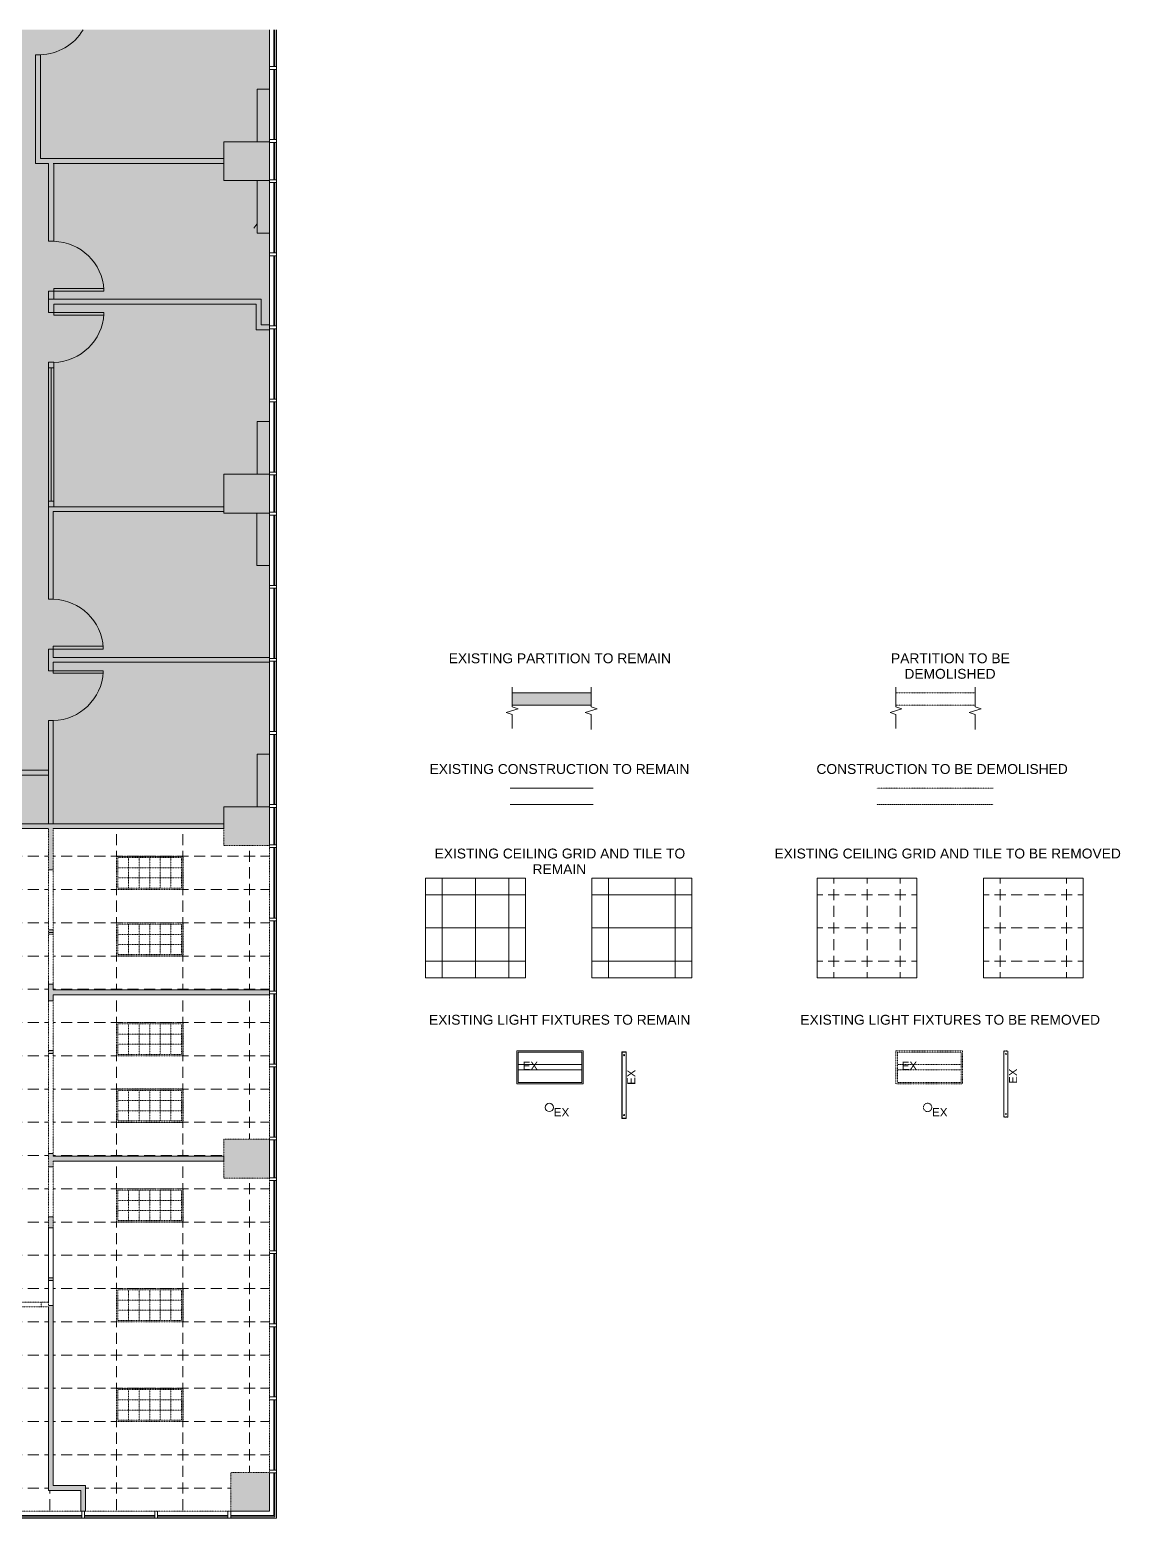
# Model space of a CAD drawing. Header units: inches. Extents: x 81 to 3169, y -541 to 533.
# Drawn here: x 2382 to 3169, y -541 to 533 of the extents above; entities that cross this region are included whole.
import ezdxf

# ---------------------------------------------------------------- set-up
doc = ezdxf.new("R2010")
doc.units = ezdxf.units.IN
doc.header["$MEASUREMENT"] = 0
for name, pattern in [('Demolished', [0.1875, 0.125, -0.0625]), ('Demolished 3_128_', [0.046875, 0.023437, -0.023437]), ('Demolished 3_16_', [0.28125, 0.1875, -0.09375]), ('Hidden 1_16_', [0.09375, 0.0625, -0.03125])]:
    doc.linetypes.add(name, pattern=pattern)
for name, color, linetype, lineweight in [('A-ANNO-NOTE', 131, 'Continuous', 20), ('A-CLNG', 13, 'Demolished', 9), ('A-CLNG-PATT', 13, 'Demolished', 9), ('A-DETL', 90, 'Continuous', 9), ('A-DETL-DEMO', 6, 'Demolished 3_16_', 9), ('A-DETL-GENF', 92, 'Continuous', 9), ('A-DETL-MEDM', 33, 'Continuous', 20), ('A-DETL-THIN', 151, 'Continuous', 9), ('A-GLAZ-EXST', 7, 'Continuous', 9), ('A-WALL-PATT', 111, 'Continuous', 13), ('Bb-col', 7, 'Continuous', 9), ('Bb-cor', 7, 'Continuous', 9), ('BB-Fill', 7, 'Continuous', 9), ('BB-Wall', 7, 'Continuous', 9), ('CAD background - for revit_dwg _2_', 8, 'Continuous', 9), ('E-LITE-EQPM', 33, 'Demolished', 9), ('G-ANNO-TEXT', 231, 'Continuous', 9), ('I-WALL', 2, 'Continuous', 13), ('Mullion', 7, 'Continuous', 9)]:
    doc.layers.add(name, color=color, linetype=linetype, lineweight=lineweight)
doc.styles.add('Arial', font='arial.ttf', dxfattribs={"height": 6})
doc.styles.add('Arial_1', font='arial.ttf', dxfattribs={"height": 5.880857})
doc.styles.add('Arial_3', font='arial.ttf', dxfattribs={"height": 7.125})
pattern_1 = [(0, (2204.45, -303.263), (48, -24), [4, -4, 8, -4, -40]), (0, (2204.45, -303.263), (48, -24), [-20, 8, -4, 8, -4, -16]), (0, (2204.45, -303.263), (48, -24), [-44, 8, -4, 4, 0]), (270, (2204.45, -303.263), (-48, -24), [4, -4, 8, -4, -4]), (270, (2204.45, -303.263), (-48, -24), [-20, 4, 0])]

# ---------------------------------------------------------------- blocks, each defined once
blk = doc.blocks.new('CAD background - for revit_dwg _2_-1679633-Reflected Ceiling Demolition Plan')
at = {"lineweight": 9}
h = blk.add_hatch(color=256, dxfattribs=at)
h.paths.add_polyline_path([(1473.5, 5), (1473.5, 38), (1445.5, 38), (1445.5, 5)], flags=0)
h.paths.add_polyline_path([(2194, 5), (2194, 33), (2166, 33), (2166, 5)], flags=0)
h.paths.add_polyline_path([(1953.5, 5), (1953.5, 38), (1925.5, 38), (1925.5, 5), (1945.8, 5)], flags=0)
h.paths.add_polyline_path([(245.5, 5), (273.5, 5), (273.5, 38), (245.5, 38)], flags=0)
h.paths.add_polyline_path([(485.5, 5), (513.5, 5), (513.5, 38), (485.5, 38)], flags=0)
h.paths.add_polyline_path([(1713.5, 5), (1713.5, 38), (1685.5, 38), (1685.5, 5), (1686.5, 5)], flags=0)
h.paths.add_polyline_path([(725.5, 5), (753.5, 5), (753.5, 38), (725.5, 38), (725.5, 20.5)], flags=0)
h.paths.add_polyline_path([(1233.5, 5), (1233.5, 38), (1205.5, 38), (1205.5, 5), (1209, 5)], flags=0)
h.paths.add_polyline_path([(993.5, 5), (993.5, 38), (965.5, 38), (965.5, 5), (979, 5)], flags=0)
h.paths.add_polyline_path([(740, 245), (755, 245), (755, 275.5), (726.5, 275.5), (726.5, 245), (730, 245)], flags=0)
h.paths.add_polyline_path([(2164, 245.5), (2194, 245.5), (2194, 273.5), (2161, 273.5), (2161, 245.5)], flags=0)
h.paths.add_polyline_path([(5, 245.5), (38, 245.5), (38, 273.5), (5, 273.5), (5, 246.5)], flags=0)
h.paths.add_polyline_path([(1945.8, 246.5), (1952.5, 246.5), (1952.5, 272.5), (1891.5, 272.5), (1891.5, 246.5), (1939.5, 246.5)], flags=0)
h.paths.add_polyline_path([(512.5, 246.5), (512.5, 272.5), (486.5, 272.5), (486.5, 246.5), (490.6, 246.5)], flags=0)
h.paths.add_polyline_path([(1446.5, 246.5), (1472.5, 246.5), (1472.5, 272.5), (1446.5, 272.5), (1446.5, 251.4)], flags=0)
h.paths.add_polyline_path([(1232.5, 246.5), (1232.5, 272.3), (1208.8, 272.3), (1208.8, 246.5), (1220, 246.5)], flags=0)
h.paths.add_polyline_path([(1699.5, 246.5), (1712.5, 246.5), (1712.5, 272.5), (1686.5, 272.5), (1686.5, 246.5)], flags=0)
h.paths.add_polyline_path([(1022, 250), (1022, 272.5), (970, 272.5), (970, 250), (1019.7, 250)], flags=0)
h.paths.add_polyline_path([(2194, 485.5), (2194, 513.5), (2161, 513.5), (2161, 485.5), (2164, 485.5)], flags=0)
h.paths.add_polyline_path([(38, 485.5), (38, 513.5), (5, 513.5), (5, 485.5)], flags=0)
h.paths.add_polyline_path([(1450.8, 486.5), (1476.8, 486.5), (1476.8, 512.5), (1450.8, 512.5), (1450.8, 510)], flags=0)
h.paths.add_polyline_path([(1952.5, 486.5), (1952.5, 512.5), (1926.5, 512.5), (1926.5, 486.5), (1945.8, 486.5)], flags=0)
h.paths.add_polyline_path([(1712.5, 486.5), (1712.5, 512.5), (1686.5, 512.5), (1686.5, 486.5), (1699.5, 486.5)], flags=0)
h.paths.add_polyline_path([(730, 486.5), (752.5, 486.5), (752.5, 512.5), (726.5, 512.5), (726.5, 486.5)], flags=0)
h.paths.add_polyline_path([(272.5, 486.5), (272.5, 512.5), (246.5, 512.5), (246.5, 486.5)], flags=0)
h.paths.add_polyline_path([(512.5, 486.5), (512.5, 512.5), (486.5, 512.5), (486.5, 486.5)], flags=0)
h.paths.add_polyline_path([(2161, 725.5), (2194, 725.5), (2194, 753.5), (2161, 753.5), (2161, 726.5)], flags=0)
h.paths.add_polyline_path([(5, 725.5), (38, 725.5), (38, 753.5), (5, 753.5)], flags=0)
h.paths.add_polyline_path([(726.5, 726.5), (752.5, 726.5), (752.5, 752.5), (726.5, 752.5)], flags=0)
h.paths.add_polyline_path([(1466.3, 726.5), (1476.8, 726.5), (1476.8, 752.5), (1450.8, 752.5), (1450.8, 726.5)], flags=0)
h.paths.add_polyline_path([(512.5, 726.5), (512.5, 752.5), (486.5, 752.5), (486.5, 726.5)], flags=0)
h.paths.add_polyline_path([(1926.5, 726.5), (1952.5, 726.5), (1952.5, 752.5), (1926.5, 752.5)], flags=0)
h.paths.add_polyline_path([(1712.5, 726.5), (1712.5, 752.5), (1686.5, 752.5), (1686.5, 726.5)], flags=0)
h.paths.add_polyline_path([(246.5, 726.5), (272.5, 726.5), (272.5, 752.5), (246.5, 752.5)], flags=0)
h.paths.add_polyline_path([(5, 965.5), (38, 965.5), (38, 993.5), (5, 993.5)], flags=0)
h.paths.add_polyline_path([(2194, 965.5), (2194, 993.5), (2161, 993.5), (2161, 965.5)], flags=0)
h.paths.add_polyline_path([(752.5, 966.5), (752.5, 992.5), (728.8, 992.5), (728.8, 966.5)], flags=0)
h.paths.add_polyline_path([(1206.5, 966.5), (1232.5, 966.5), (1232.5, 992.5), (1206.5, 992.5), (1206.5, 977.3)], flags=0)
h.paths.add_polyline_path([(272.5, 966.5), (272.5, 992.5), (246.5, 992.5), (246.5, 966.5)], flags=0)
h.paths.add_polyline_path([(1926.5, 966.5), (1952.5, 966.5), (1952.5, 992.5), (1926.5, 992.5), (1926.5, 988)], flags=0)
h.paths.add_polyline_path([(1446.5, 966.5), (1472.5, 966.5), (1472.5, 992.5), (1446.5, 992.5), (1446.5, 981)], flags=0)
h.paths.add_polyline_path([(1686.5, 966.5), (1712.5, 966.5), (1712.5, 992.5), (1686.5, 992.5), (1686.5, 988)], flags=0)
h.paths.add_polyline_path([(992.5, 966.5), (992.5, 992.5), (966.5, 992.5), (966.5, 966.5)], flags=0)
h.paths.add_polyline_path([(512.5, 966.5), (512.5, 992.5), (486.5, 992.5), (486.5, 966.5)], flags=0)
at = {"layer": 'A-GLAZ-EXST'}
for p, q in [((2197.1, 1047.7), (2197.1, 1074.3)), ((2197.9, 1047.7), (2197.9, 1074.3)), ((2197.1, 995), (2197.1, 1045.7)), ((2197.9, 995), (2197.9, 1045.7)), ((2197.1, 966), (2197.1, 993)), ((2197.9, 966), (2197.9, 993)), ((2197.1, 913.2), (2197.1, 964)), ((2197.9, 913.2), (2197.9, 964)), ((2197.1, 860.5), (2197.1, 911.2)), ((2197.9, 860.5), (2197.9, 911.2)), ((2197.1, 807.7), (2197.1, 858.5)), ((2197.9, 807.7), (2197.9, 858.5)), ((2197.1, 755), (2197.1, 805.7)), ((2197.9, 755), (2197.9, 805.7)), ((2197.1, 726), (2197.1, 753)), ((2197.9, 726), (2197.9, 753)), ((2197.1, 673.2), (2197.1, 724)), ((2197.9, 673.2), (2197.9, 724)), ((2197.1, 620.5), (2197.1, 671.2)), ((2197.9, 620.5), (2197.9, 671.2)), ((2197.1, 567.7), (2197.1, 618.5)), ((2197.9, 567.7), (2197.9, 618.5)), ((2197.1, 515), (2197.1, 565.7)), ((2197.9, 515), (2197.9, 565.7)), ((2197.1, 486), (2197.1, 513)), ((2197.9, 486), (2197.9, 513)), ((2197.1, 433.2), (2197.1, 484)), ((2197.9, 433.2), (2197.9, 484)), ((2197.1, 380.5), (2197.1, 431.2)), ((2197.9, 380.5), (2197.9, 431.2)), ((2197.1, 327.7), (2197.1, 378.5)), ((2197.9, 327.7), (2197.9, 378.5)), ((2197.1, 275), (2197.1, 325.7)), ((2197.9, 275), (2197.9, 325.7)), ((2197.1, 245.7), (2197.1, 273)), ((2197.9, 245.7), (2197.9, 273)), ((2197.1, 193), (2197.1, 243.7)), ((2197.9, 193), (2197.9, 243.7)), ((2197.1, 140.2), (2197.1, 191)), ((2197.9, 140.2), (2197.9, 191)), ((2197.1, 87.5), (2197.1, 138.2)), ((2197.9, 87.5), (2197.9, 138.2)), ((2197.1, 34.7), (2197.1, 85.5)), ((2197.9, 34.7), (2197.9, 85.5)), ((2007.8, 1.9), (2058.5, 1.9)), ((2007.8, 1.1), (2058.5, 1.1)), ((2060.5, 1.9), (2111.3, 1.9)), ((2060.5, 1.1), (2111.3, 1.1)), ((2113.3, 1.9), (2164, 1.9)), ((2113.3, 1.1), (2164, 1.1))]:
    blk.add_line(p, q, dxfattribs=at)
at = {"layer": 'A-GLAZ-EXST', "flags": 128}
for points in [[(2166, 1.9), (2197.1, 1.9), (2197.1, 32.7)], [(2166, 1.1), (2197.9, 1.1), (2197.9, 32.7)]]:
    blk.add_lwpolyline(points, dxfattribs=at)
at = {"layer": 'Bb-col'}
for p, q in [((2194, 513.5), (2194, 485.5)), ((2194, 245.5), (2194, 273.5)), ((2194, 5), (2194, 33)), ((2166, 5), (2194, 5))]:
    blk.add_line(p, q, dxfattribs=at)
at = {"layer": 'Bb-col', "flags": 128}
for points in [[(2194, 965.5), (2194, 993.5), (2161, 993.5), (2161, 965.5)], [(2194, 753.5), (2194, 725.5), (2161, 725.5), (2161, 753.5)]]:
    blk.add_lwpolyline(points, close=True, dxfattribs=at)
blk.add_lwpolyline([(2161, 501.3), (2161, 513.5), (2194, 513.5)], dxfattribs=at)
at = {"layer": 'Bb-cor'}
for p, q in [((2194, 485.5), (2194, 1074.3)), ((2194, 245.5), (2194, 273.5)), ((2194, 32.7), (2194, 33))]:
    blk.add_line(p, q, dxfattribs=at)
at = {"layer": 'Bb-cor', "flags": 128}
for points in [[(0, 1074.3), (0, 0), (2199, 0), (2199, 1074.3)], [(2194, 753.5), (2185, 753.5), (2185, 791.5), (2194, 791.5), (2194, 725.5)]]:
    blk.add_lwpolyline(points, dxfattribs=at)
for points in [[(2194, 993.5), (2185, 993.5), (2185, 1031.5), (2194, 1031.5)], [(2194, 927.5), (2185, 927.5), (2185, 965.5), (2194, 965.5)], [(2193.9, 687.5), (2184.9, 687.5), (2184.9, 725.5), (2193.9, 725.5)], [(2194, 513.5), (2185, 513.5), (2185, 551.5), (2194, 551.5)]]:
    blk.add_lwpolyline(points, close=True, dxfattribs=at)
at = {"layer": 'BB-Fill'}
blk.add_line((2182.8, 931.2), (2184.9, 934), dxfattribs=at)
at = {"layer": 'BB-Wall'}
for p, q in [((2199, 621.2), (2199, 1074.3)), ((2038, 977.8), (2161, 977.8)), ((2199, 913.2), (2194, 913.2)), ((2199, 911.2), (2194, 911.2)), ((2194, 860.5), (2199, 860.5)), ((2194, 858.5), (2199, 858.5)), ((2034.5, 830.3), (2038.5, 830.3)), ((2036.5, 830.3), (2036.5, 734)), ((2034.5, 734), (2038.5, 734)), ((2034.5, 730), (2161, 730))]:
    blk.add_line(p, q, dxfattribs=at)
at = {"layer": 'BB-Wall', "flags": 128}
for points in [[(2161, 981.3), (2028.7, 981.3), (2028.7, 1056.3), (2025.2, 1056.3), (2025.2, 977.8), (2034.5, 977.8)], [(2034.5, 977.8), (2034.5, 921.6), (2038.5, 921.6), (2038.5, 977.8)], [(2038.5, 879.8), (2038.5, 887.6), (2074.5, 887.6), (2074.5, 885.6), (2034.5, 885.6), (2034.5, 870.3), (2074.5, 870.3), (2074.5, 868.3), (2038.5, 868.3), (2038.5, 876.3), (2184.5, 876.3), (2184.5, 857.8), (2194, 857.8)], [(2034.5, 879.8), (2188, 879.8), (2188, 861.3), (2194, 861.3)], [(2038.5, 730), (2038.5, 834.3), (2034.5, 834.3), (2034.5, 663.3), (2038, 663.3), (2038, 726.5), (2161, 726.5)], [(2194, 617.8), (2038, 617.8), (2038, 609.8), (2074, 609.8), (2074, 611.7), (2034.5, 611.7), (2034.5, 627.3), (2074, 627.3), (2074, 629.3), (2038, 629.3), (2038, 621.2), (2194, 621.2)], [(2038, 501.3), (2038, 575.8), (2034.5, 575.8), (2034.5, 501.3)], [(2034.5, 536.4), (2006.2, 536.4), (2006.2, 539.9), (2034.5, 539.9)]]:
    blk.add_lwpolyline(points, dxfattribs=at)
at = {"layer": 'BB-Wall'}
for centre, start, end in [((2027.7, 1093.3), 271.5994, 329.0215), ((2037.5, 884.5), 3.2133, 88.4006), ((2037.5, 871.3), 271.5994, 356.7867), ((2037, 626.2), 3.2133, 88.4006), ((2037, 612.8), 271.5994, 356.7867)]:
    blk.add_arc(centre, 37.1, start, end, dxfattribs=at)
at = {"layer": 'Mullion'}
for p, q in [((2199, 1047.7), (2194, 1047.7)), ((2199, 1045.7), (2194, 1045.7)), ((2199, 995), (2194, 995)), ((2199, 993), (2194, 993)), ((2199, 966), (2194, 966)), ((2199, 964), (2194, 964)), ((2199, 913.2), (2194, 913.2)), ((2199, 911.2), (2194, 911.2)), ((2194, 860.5), (2199, 860.5)), ((2194, 858.5), (2199, 858.5)), ((2199, 807.7), (2194, 807.7)), ((2199, 805.7), (2194, 805.7)), ((2199, 755), (2194, 755)), ((2199, 753), (2194, 753)), ((2199, 726), (2194, 726)), ((2199, 724), (2194, 724)), ((2199, 673.2), (2194, 673.2)), ((2199, 671.2), (2194, 671.2)), ((2194, 620.5), (2199, 620.5)), ((2194, 618.5), (2199, 618.5)), ((2199, 567.7), (2194, 567.7)), ((2199, 565.7), (2194, 565.7)), ((2199, 515), (2194, 515)), ((2199, 513), (2194, 513)), ((2199, 486), (2194, 486)), ((2199, 484), (2194, 484)), ((2199, 433.2), (2194, 433.2)), ((2199, 431.2), (2194, 431.2)), ((2194, 380.5), (2199, 380.5)), ((2194, 378.5), (2199, 378.5)), ((2199, 327.7), (2194, 327.7)), ((2199, 325.7), (2194, 325.7)), ((2199, 275), (2194, 275)), ((2199, 273), (2194, 273)), ((2194, 245.7), (2199, 245.7)), ((2194, 243.7), (2199, 243.7)), ((2194, 193), (2199, 193)), ((2194, 191), (2199, 191)), ((2194, 140.2), (2199, 140.2)), ((2194, 138.2), (2199, 138.2)), ((2194, 87.5), (2199, 87.5)), ((2194, 85.5), (2199, 85.5)), ((2194, 34.7), (2199, 34.7)), ((2194, 32.7), (2199, 32.7)), ((2058.5, 5), (2058.5, 0)), ((2060.5, 5), (2060.5, 0)), ((2111.3, 0), (2111.3, 5)), ((2113.3, 0), (2113.3, 5)), ((2164, 0), (2164, 5)), ((2166, 0), (2166, 5))]:
    blk.add_line(p, q, dxfattribs=at)
blk = doc.blocks.new('Rectangular Ceiling Light - Recessed - New 2_x4_ - PARABOLIC-V2-Reflected Ceiling Demolition Plan')
at = {"layer": 'E-LITE-EQPM', "color": 7, "linetype": 'Demolished 3_128_'}
for p, q in [((-24.7, -14.3), (-24.7, 9.7)), ((-24.7, 9.7), (23.3, 9.7)), ((-23.7, -13.3), (-23.7, 8.7)), ((-23.7, 8.7), (22.3, 8.7)), ((-23.7, 1.3), (22.3, 1.3)), ((-16.1, 8.7), (-16.1, -13.3)), ((-8.4, 8.7), (-8.4, -13.3)), ((-0.7, 8.7), (-0.7, -13.3)), ((6.9, 8.7), (6.9, -13.3)), ((14.6, 8.7), (14.6, -13.3)), ((22.3, 8.7), (22.3, -13.3)), ((23.3, 9.7), (23.3, -14.3)), ((-23.7, -6), (22.3, -6)), ((23.3, -14.3), (-24.7, -14.3)), ((22.3, -13.3), (-23.7, -13.3))]:
    blk.add_line(p, q, dxfattribs=at)
blk = doc.blocks.new('Family - ___-1150003-_A1002 - Ceiling Demolition Legend')
at = {"layer": 'E-LITE-EQPM', "linetype": 'Continuous', "lineweight": 20}
for p, q in [((141.3, -203.6), (189.3, -203.6)), ((141.3, -227.6), (141.3, -203.6)), ((141.3, -227.6), (141.3, -203.6)), ((141.3, -203.6), (189.3, -203.6)), ((189.3, -203.6), (189.3, -227.6)), ((189.3, -203.6), (189.3, -227.6)), ((142.3, -226.6), (142.3, -204.6)), ((142.3, -204.6), (188.3, -204.6)), ((188.3, -213.6), (142.3, -213.6)), ((188.3, -204.6), (188.3, -226.6)), ((188.3, -217.5), (142.3, -217.5)), ((189.3, -227.6), (141.3, -227.6)), ((189.3, -227.6), (141.3, -227.6)), ((188.3, -226.6), (142.3, -226.6))]:
    blk.add_line(p, q, dxfattribs=at)
at = {"layer": 'A-ANNO-NOTE', "lineweight": 9, "insert": (145.5, -211.5), "char_height": 6, "width": 13.369, "attachment_point": 1, "line_spacing_factor": 0.941778, "style": 'Arial'}
blk.add_mtext('EX', dxfattribs=at)
blk = doc.blocks.new('Family - ___-1150062-_A1002 - Ceiling Demolition Legend')
at = {"layer": 'E-LITE-EQPM', "linetype": 'Demolished 3_128_'}
for p, q in [((414.9, -203.6), (462.9, -203.6)), ((414.9, -227.6), (414.9, -203.6)), ((414.9, -227.6), (414.9, -203.6)), ((414.9, -203.6), (462.9, -203.6)), ((462.9, -203.6), (462.9, -227.6)), ((462.9, -203.6), (462.9, -227.6)), ((415.9, -226.6), (415.9, -204.6)), ((415.9, -204.6), (461.9, -204.6)), ((461.9, -213.6), (415.9, -213.6)), ((461.9, -204.6), (461.9, -226.6)), ((461.9, -217.5), (415.9, -217.5)), ((462.9, -227.6), (414.9, -227.6)), ((462.9, -227.6), (414.9, -227.6)), ((461.9, -226.6), (415.9, -226.6))]:
    blk.add_line(p, q, dxfattribs=at)
at = {"layer": 'A-ANNO-NOTE', "linetype": 'Demolished 3_128_', "lineweight": 9, "insert": (419, -211.5), "char_height": 6, "width": 13.369, "attachment_point": 1, "line_spacing_factor": 0.941778, "style": 'Arial'}
blk.add_mtext('EX', dxfattribs=at)
blk = doc.blocks.new('Family - ___-1150127-_A1002 - Ceiling Demolition Legend')
at = {"layer": 'E-LITE-EQPM', "linetype": 'Continuous', "lineweight": 20}
for start, end in [(0, 180), (180, 0)]:
    blk.add_arc((164.8, -244.5), 3, start, end, dxfattribs=at)
at = {"layer": 'A-ANNO-NOTE', "lineweight": 9, "insert": (168, -245), "char_height": 6, "width": 13.369, "attachment_point": 1, "line_spacing_factor": 0.941778, "style": 'Arial'}
blk.add_mtext('EX', dxfattribs=at)
blk = doc.blocks.new('Family - ___-1150147-_A1002 - Ceiling Demolition Legend')
at = {"layer": 'E-LITE-EQPM', "linetype": 'Demolished 3_128_'}
for start, end in [(0, 180), (180, 0)]:
    blk.add_arc((437.7, -244.5), 3, start, end, dxfattribs=at)
at = {"layer": 'A-ANNO-NOTE', "linetype": 'Demolished 3_128_', "lineweight": 9, "insert": (440.9, -245), "char_height": 6, "width": 13.369, "attachment_point": 1, "line_spacing_factor": 0.941778, "style": 'Arial'}
blk.add_mtext('EX', dxfattribs=at)
blk = doc.blocks.new('Family - ___-1150187-_A1002 - Ceiling Demolition Legend')
at = {"layer": 'E-LITE-EQPM', "linetype": 'Continuous', "lineweight": 20}
for p, q in [((217.2, -204.4), (220.2, -204.4)), ((217.2, -252.4), (217.2, -204.4)), ((220.2, -204.6), (217.3, -204.6)), ((217.3, -204.6), (217.3, -252.2)), ((220.2, -204.4), (220.2, -252.4)), ((220.2, -252.2), (220.2, -204.6)), ((220.2, -252.4), (217.2, -252.4)), ((217.3, -252.2), (220.2, -252.2))]:
    blk.add_line(p, q, dxfattribs=at)
for centre, radius in [((218.7, -206.8), 0.378), ((218.7, -250), 0.379)]:
    blk.add_circle(centre, radius, dxfattribs=at)
at = {"layer": 'A-ANNO-NOTE', "lineweight": 9, "insert": (221, -228.2), "char_height": 5.88, "width": 13.104, "attachment_point": 1, "rotation": 90, "line_spacing_factor": 0.941778, "style": 'Arial_1'}
blk.add_mtext('EX', dxfattribs=at)
blk = doc.blocks.new('Family - ___-1150208-_A1002 - Ceiling Demolition Legend')
at = {"layer": 'E-LITE-EQPM', "linetype": 'Demolished 3_128_'}
for p, q in [((492.7, -203.6), (495.7, -203.6)), ((492.7, -251.6), (492.7, -203.6)), ((495.6, -203.8), (492.7, -203.8)), ((492.7, -203.8), (492.7, -251.4)), ((495.6, -251.4), (495.6, -203.8)), ((495.7, -203.6), (495.7, -251.6)), ((492.7, -251.4), (495.6, -251.4)), ((495.7, -251.6), (492.7, -251.6))]:
    blk.add_line(p, q, dxfattribs=at)
for centre, radius in [((494.2, -206), 0.378), ((494.2, -249.2), 0.379)]:
    blk.add_circle(centre, radius, dxfattribs=at)
at = {"layer": 'A-ANNO-NOTE', "linetype": 'Demolished 3_128_', "lineweight": 9, "insert": (496.4, -227.4), "char_height": 5.88, "width": 13.104, "attachment_point": 1, "rotation": 90, "line_spacing_factor": 0.941778, "style": 'Arial_1'}
blk.add_mtext('EX', dxfattribs=at)
blk = doc.blocks.new('Break Line - Break Line-1149479-_A1002 - Ceiling Demolition Legend')
at = {"layer": 'A-DETL-MEDM'}
for p, q in [((137.9, 44.5), (137.9, 58.8)), ((133.6, 40.4), (142.2, 43.1)), ((142.2, 43.1), (137.9, 44.5)), ((137.9, 39), (133.6, 40.4)), ((137.9, 28.9), (137.9, 39))]:
    blk.add_line(p, q, dxfattribs=at)
blk = doc.blocks.new('Break Line - Break Line-1149617-_A1002 - Ceiling Demolition Legend')
at = {"layer": 'A-DETL-MEDM'}
for p, q in [((195, 58.9), (195, 44.5)), ((199.3, 43.1), (190.7, 40.4)), ((195, 44.5), (199.3, 43.1)), ((190.7, 40.4), (195, 39)), ((195, 39), (195, 28.2))]:
    blk.add_line(p, q, dxfattribs=at)

msp = doc.modelspace()

# ---------------------------------------------------------------- hatches: boundary and pattern name
at = {"layer": 'A-CLNG-PATT', "linetype": 'Demolished 3_128_', "lineweight": 13}
h = msp.add_hatch(dxfattribs=at)
h.set_pattern_fill('FP_2', color=253, style=0, pattern_type=2)
h.set_pattern_definition(pattern_1)
h.paths.add_polyline_path([(2348.4, -536), (2418.7, -536), (2418.7, -521), (2395.4, -521), (2395.4, -388.5), (2289.9, -388.5), (2289.9, -503), (2314.4, -503), (2314.4, -536)], flags=0)
h.paths.add_polyline_path([(2164.6, -536), (2178.7, -536), (2178.7, -424.5), (2139.2, -385), (2128.7, -395.5), (2020.8, -395.5), (2020.8, -503), (2074.4, -503), (2074.4, -536)], flags=0)
h.paths.add_polyline_path([(2526.9, -536), (2526.9, -508), (2554.9, -508), (2554.9, -295.5), (2521.9, -295.5), (2521.9, -283.2), (2398.9, -283.2), (2398.9, -517.5), (2422.2, -517.5), (2422.2, -536), (2492.4, -536)], flags=0)
h.paths.add_polyline_path([(2182.2, -536), (2286.4, -536), (2286.4, -388.5), (2219.6, -388.5), (2182.2, -425.9), (2182.2, -503)], flags=0)
h.paths.add_polyline_path([(2114.4, -496), (2114.4, -472), (2138.4, -472), (2138.4, -496)], flags=0)
h.paths.add_polyline_path([(2300.4, -495.3), (2300.4, -471.3), (2348.4, -471.3), (2348.4, -495.3), (2306.8, -495.3)], flags=0)
h.paths.add_polyline_path([(2252.4, -495.3), (2204.4, -495.3), (2204.4, -471.3), (2252.4, -471.3), (2252.4, -472)], flags=0)
h.paths.add_polyline_path([(2108.4, -495.3), (2060.4, -495.3), (2060.4, -471.3), (2108.4, -471.3), (2108.4, -472)], flags=0)
h.paths.add_polyline_path([(2448.9, -471.3), (2444.4, -471.3), (2444.4, -447.3), (2492.4, -447.3), (2492.4, -471.3)], flags=0)
h.paths.add_polyline_path([(2348.4, -447.3), (2300.4, -447.3), (2300.4, -423.3), (2330.3, -423.3), (2330.3, -400), (2354.3, -400), (2354.3, -424), (2348.4, -424), (2348.4, -425.6)], flags=0)
h.paths.add_polyline_path([(2246.3, -447.3), (2204.4, -447.3), (2204.4, -423.3), (2222.3, -423.3), (2222.3, -400), (2246.3, -400), (2246.3, -423.3), (2252.4, -423.3), (2252.4, -447.3)], flags=0)
h.paths.add_polyline_path([(2108.4, -447.3), (2060.4, -447.3), (2060.4, -423.3), (2108.4, -423.3), (2108.4, -424)], flags=0)
h.paths.add_polyline_path([(2138.4, -424), (2114.4, -424), (2114.4, -400), (2138.4, -400), (2138.4, -423.3)], flags=0)
h.paths.add_polyline_path([(2181.2, -422), (2218.1, -385), (2395.4, -385), (2395.4, -43.3), (2313.4, -43.3), (2313.4, -54.5), (2287.4, -54.5), (2287.4, -43.3), (2073.4, -43.3), (2073.4, -54.5), (2047.4, -54.5), (2047.4, -43.3), (1848.4, -43.3), (1848.4, -115.9), (2020.8, -115.9), (2020.8, -121.9), (2156.6, -121.9), (2156.6, -367.6), (2141.7, -382.5), (2180.4, -421.3)], flags=0)
h.paths.add_polyline_path([(2492.4, -399.3), (2444.4, -399.3), (2444.4, -375.3), (2492.4, -375.3)], flags=0)
h.paths.add_polyline_path([(2127.2, -392), (2153.1, -366.2), (2153.1, -272), (2073.4, -272), (2073.4, -294.5), (2047.4, -294.5), (2047.4, -272), (2020.8, -272), (2020.8, -392), (2123.7, -392)], flags=0)
h.paths.add_polyline_path([(2252.4, -375.3), (2252.4, -351.3), (2300.4, -351.3), (2300.4, -375.3), (2256.8, -375.3)], flags=0)
h.paths.add_polyline_path([(2084.3, -375.3), (2060.4, -375.3), (2060.4, -351.3), (2108.4, -351.3), (2108.4, -375.3)], flags=0)
h.paths.add_polyline_path([(2204.4, -351.3), (2180.4, -351.3), (2180.4, -303.3), (2204.4, -303.3), (2204.4, -313.2)], flags=0)
h.paths.add_polyline_path([(2354.3, -337.9), (2353.7, -337.9), (2353.7, -327.3), (2348.4, -327.3), (2348.4, -279.3), (2372.4, -279.3), (2372.4, -313.9), (2377.7, -313.9), (2377.7, -337.9)], flags=0)
h.paths.add_polyline_path([(2300.4, -327.3), (2252.4, -327.3), (2252.4, -303.3), (2300.4, -303.3), (2300.4, -313.2)], flags=0)
h.paths.add_polyline_path([(2492.4, -327.3), (2444.4, -327.3), (2444.4, -303.3), (2492.4, -303.3), (2492.4, -313.2)], flags=0)
h.paths.add_polyline_path([(2060.4, -327.3), (2060.4, -303.3), (2108.4, -303.3), (2108.4, -327.3)], flags=0)
h.paths.add_polyline_path([(2300.4, -294.5), (2252.4, -294.5), (2252.4, -268.5), (2313.4, -268.5), (2313.4, -294.5), (2306.8, -294.5)], flags=0)
h.paths.add_polyline_path([(2468.9, -279.7), (2521.9, -279.7), (2521.9, -267.5), (2554.9, -267.5), (2554.9, -163.2), (2398.9, -163.2), (2398.9, -279.7), (2448.9, -279.7)], flags=0)
h.paths.add_polyline_path([(2047.4, -268.5), (2153.1, -268.5), (2153.1, -125.4), (2020.8, -125.4), (2020.8, -268.5), (2043.6, -268.5)], flags=0)
h.paths.add_polyline_path([(2448.9, -255.3), (2444.4, -255.3), (2444.4, -231.3), (2492.4, -231.3), (2492.4, -255.3)], flags=0)
h.paths.add_polyline_path([(2372.4, -231.3), (2348.4, -231.3), (2348.4, -183.3), (2372.4, -183.3)], flags=0)
h.paths.add_polyline_path([(2108.4, -231.3), (2060.4, -231.3), (2060.4, -207.3), (2108.4, -207.3), (2108.4, -226.3)], flags=0)
h.paths.add_polyline_path([(2204.4, -231.3), (2180.4, -231.3), (2180.4, -183.3), (2204.4, -183.3), (2204.4, -207.3)], flags=0)
h.paths.add_polyline_path([(2252.4, -207.3), (2252.4, -183.3), (2300.4, -183.3), (2300.4, -207.3), (2287.4, -207.3)], flags=0)
h.paths.add_polyline_path([(2492.4, -207.3), (2444.4, -207.3), (2444.4, -183.3), (2492.4, -183.3)], flags=0)
h.paths.add_polyline_path([(2108.4, -183.3), (2060.4, -183.3), (2060.4, -159.3), (2108.4, -159.3), (2108.4, -172.1)], flags=0)
h.paths.add_polyline_path([(2521.9, -77.5), (2524.9, -77.5), (2524.9, -125.5), (2500.9, -125.5), (2500.9, -77.5)], flags=0)
h.paths.add_polyline_path([(2428.9, -159.7), (2554.9, -159.7), (2554.9, -55.5), (2521.9, -55.5), (2521.9, -43.3), (2398.9, -43.3), (2398.9, -159.7), (2401.8, -159.7)], flags=0)
h.paths.add_polyline_path([(2448.9, -135.3), (2444.4, -135.3), (2444.4, -125.5), (2428.9, -125.5), (2428.9, -77.5), (2444.4, -77.5), (2444.4, -63.3), (2492.4, -63.3), (2492.4, -87.3), (2452.9, -87.3), (2452.9, -111.3), (2492.4, -111.3), (2492.4, -135.3)], flags=0)
h.paths.add_polyline_path([(1882.9, -87.3), (1868.4, -87.3), (1868.4, -63.3), (1916.4, -63.3), (1916.4, -87.3)], flags=0)
h = msp.add_hatch(dxfattribs=at)
h.set_pattern_fill('FP_2', color=253, style=0, pattern_type=2)
h.set_pattern_definition(pattern_1)
h.paths.add_polyline_path([(2444.4, -125.5), (2444.4, -111.3), (2452.9, -111.3), (2452.9, -87.3), (2444.4, -87.3), (2444.4, -77.5), (2428.9, -77.5), (2428.9, -125.5)], flags=0)
h = msp.add_hatch(dxfattribs=at)
h.set_pattern_fill('FP_2', color=253, style=0, pattern_type=2)
h.set_pattern_definition(pattern_1)
h.paths.add_polyline_path([(2500.9, -125.5), (2524.9, -125.5), (2524.9, -77.5), (2500.9, -77.5)], flags=0)
at = {"layer": 'A-DETL-GENF'}
h = msp.add_hatch(color=9, dxfattribs=at)
h.paths.add_polyline_path([(365.9, -536), (606.4, -536), (606.4, -503), (634.4, -503), (634.4, -536), (846.4, -536), (846.4, -503), (874.4, -503), (874.4, -536), (978.7, -536), (978.7, -231.3), (1087.4, -231.3), (1087.4, -28.5), (1113.4, -28.5), (1113.4, -51), (1152.3, -51), (1152.3, -7), (1156.3, -7), (1156.3, 65), (1152.3, 65), (1152.3, 211.8), (1156.3, 211.8), (1156.3, 247.8), (1152.3, 247.8), (1152.3, 349.8), (1156.3, 349.8), (1156.3, 354.1), (905.8, 354.1), (905.8, 416), (1029.8, 416), (1029.8, 450), (1089.8, 450), (1089.8, 451.5), (1113.4, 451.5), (1113.4, 425.5), (1089.8, 425.5), (1089.8, 416), (1156.3, 416), (1156.3, 456), (1242.3, 456), (1242.3, 416), (1746.7, 416), (1746.7, 425.5), (1807.4, 425.5), (1807.4, 451.5), (1833.4, 451.5), (1833.4, 425.5), (1836.7, 425.5), (1836.7, 447), (1896.7, 447), (1896.7, 321), (1811.7, 321), (1811.7, 211.5), (1837.7, 211.5), (1837.7, 185.5), (1811.7, 185.5), (1811.7, 39.5), (1843.9, 39.5), (1843.9, -39.8), (2047.4, -39.8), (2047.4, -28.5), (2073.4, -28.5), (2073.4, -39.8), (2287.4, -39.8), (2287.4, -28.5), (2313.4, -28.5), (2313.4, -39.8), (2521.9, -39.8), (2521.9, -27.5), (2554.9, -27.5), (2554.9, 184.5), (2521.9, 184.5), (2521.9, 212.5), (2554.9, 212.5), (2554.9, 424.5), (2521.9, 424.5), (2521.9, 452.5), (2554.9, 452.5), (2554.9, 533.3), (365.9, 533.3), (365.9, 452.5), (398.9, 452.5), (398.9, 424.5), (365.9, 424.5), (365.9, 212.5), (398.9, 212.5), (398.9, 184.5), (365.9, 184.5), (365.9, -27.5), (398.9, -27.5), (398.9, -55.5), (365.9, -55.5), (365.9, -267.5), (398.9, -267.5), (398.9, -295.5), (365.9, -295.5), (365.9, -503)], flags=0)
h.paths.add_polyline_path([(847.4, -294.5), (847.4, -268.5), (873.4, -268.5), (873.4, -294.5), (851.5, -294.5)], flags=0)
h.paths.add_polyline_path([(847.4, -54.5), (847.4, -28.5), (873.4, -28.5), (873.4, -54.5)], flags=0)
h.paths.add_polyline_path([(633.4, -54.5), (607.4, -54.5), (607.4, -28.5), (633.4, -28.5)], flags=0)
h.paths.add_polyline_path([(1739.2, -53.9), (1739.2, 354.1), (1633.3, 354.1), (1633.3, 343.1), (1698.3, 343.1), (1698.3, 302), (1572.3, 302), (1572.3, 354.1), (1256.3, 354.1), (1256.3, -53.9), (1560.3, -53.9), (1560.3, -41.9), (1532.5, -41.9), (1532.5, 8.1), (1672.3, 8.1), (1672.3, -49.9), (1641.3, -49.9), (1641.3, -41.9), (1614.3, -41.9), (1614.3, -53.9), (1738.1, -53.9)], flags=0)
h.paths.add_polyline_path([(1113.4, 185.5), (1087.4, 185.5), (1087.4, 211.5), (1113.4, 211.5)], flags=0)
h.paths.add_polyline_path([(2287.4, 185.5), (2287.4, 211.5), (2313.4, 211.5), (2313.4, 185.5)], flags=0)
h.paths.add_polyline_path([(847.4, 185.5), (847.4, 211.5), (873.4, 211.5), (873.4, 185.5)], flags=0)
h.paths.add_polyline_path([(633.4, 185.5), (607.4, 185.5), (607.4, 211.5), (633.4, 211.5)], flags=0)
h.paths.add_polyline_path([(2047.4, 185.5), (2047.4, 211.5), (2073.4, 211.5), (2073.4, 185.5)], flags=0)
h.paths.add_polyline_path([(1327.4, 425.5), (1327.4, 451.5), (1353.4, 451.5), (1353.4, 425.5)], flags=0)
h.paths.add_polyline_path([(2073.4, 425.5), (2047.4, 425.5), (2047.4, 451.5), (2073.4, 451.5), (2073.4, 447)], flags=0)
h.paths.add_polyline_path([(2313.4, 425.5), (2287.4, 425.5), (2287.4, 451.5), (2313.4, 451.5), (2313.4, 447)], flags=0)
h.paths.add_polyline_path([(1567.4, 425.5), (1567.4, 451.5), (1593.4, 451.5), (1593.4, 425.5), (1572.3, 425.5)], flags=0)
h.paths.add_polyline_path([(873.4, 425.5), (847.4, 425.5), (847.4, 451.5), (873.4, 451.5), (873.4, 446.9)], flags=0)
h.paths.add_polyline_path([(633.4, 425.5), (607.4, 425.5), (607.4, 451.5), (633.4, 451.5)], flags=0)
msp.add_hatch(color=55, dxfattribs=at).paths.add_polyline_path([(2787.1, 45.7), (2787.1, 54.6), (2729.9, 54.6), (2729.9, 45.7), (2781.3, 45.7)], flags=0)
h = msp.add_hatch(dxfattribs=at)
h.set_pattern_fill('FP_3', style=0, pattern_type=2)
h.set_pattern_definition([(0, (2559.493, -19.01), (0, 24), []), (90, (2559.493, -19.01), (-24, 1e-15), [])])
h.paths.add_polyline_path([(2667.5, -151), (2739.5, -151), (2739.5, -79), (2667.5, -79)], flags=0)
h = msp.add_hatch(dxfattribs=at)
h.set_pattern_fill('FP_5', style=0, pattern_type=2)
h.set_pattern_definition([(0, (2703.493, -19.01), (0, 24), []), (90, (2703.493, -19.01), (-48, 3e-15), [])])
h.paths.add_polyline_path([(2789.3, -151), (2859.5, -151), (2859.5, -79), (2787.5, -79), (2787.5, -151)], flags=0)
h = msp.add_hatch(dxfattribs=at)
h.set_pattern_fill('FP_4', color=43, style=0, pattern_type=2)
h.set_pattern_definition([(0, (2842.01, -19.01), (24, 24), [4, -4, 8, -4, -4]), (0, (2842.01, -19.01), (24, 24), [-20, 4, 0]), (90, (2842.01, -19.01), (-24, 24), [4, -4, 8, -4, -4]), (90, (2842.01, -19.01), (-24, 24), [-20, 4, 0])])
h.paths.add_polyline_path([(3022, -151), (3022, -79), (2950, -79), (2950, -151), (3006.9, -151)], flags=0)
h = msp.add_hatch(dxfattribs=at)
h.set_pattern_fill('FP_6', color=43, style=0, pattern_type=2)
h.set_pattern_definition([(0, (2938.01, -19.01), (48, 24), [4, -4, 8, -4, -40]), (0, (2938.01, -19.01), (48, 24), [-20, 8, -4, 8, -4, -16]), (0, (2938.01, -19.01), (48, 24), [-44, 8, -4, 4, 0]), (90, (2938.01, -19.01), (-48, 24), [4, -4, 8, -4, -4]), (90, (2938.01, -19.01), (-48, 24), [-20, 4, 0])])
h.paths.add_polyline_path([(3142, -151), (3142, -79), (3070, -79), (3070, -151)], flags=0)
at = {"layer": 'A-WALL-PATT'}
for points in [[(2398.9, -43.3), (2521.9, -43.3), (2521.9, -39.8), (2313.4, -39.8), (2313.4, -43.3), (2395.4, -43.3)], [(2398.9, -163.2), (2554.9, -163.2), (2554.9, -159.7), (2398.9, -159.7)], [(2521.9, -283.2), (2521.9, -279.7), (2398.9, -279.7), (2398.9, -283.2), (2492.4, -283.2)], [(2418.7, -521), (2422.2, -521), (2422.2, -517.5), (2398.9, -517.5), (2398.9, -521)], [(2418.7, -536), (2422.2, -536), (2422.2, -521), (2418.7, -521)]]:
    msp.add_hatch(color=8, dxfattribs=at).paths.add_polyline_path(points, flags=0)
h = msp.add_hatch(color=8, dxfattribs=at)
h.paths.add_polyline_path([(2398.9, -521), (2398.9, -387.5), (2395.4, -387.5), (2395.4, -521)], flags=0)
h.paths.add_polyline_path([(2395.4, -369.5), (2398.9, -369.5), (2398.9, -367.5), (2395.4, -367.5)], flags=0)
h.paths.add_polyline_path([(2395.4, -331.5), (2398.9, -331.5), (2398.9, -323.5), (2395.4, -323.5), (2395.4, -327.3)], flags=0)
h.paths.add_polyline_path([(2398.9, -287.5), (2398.9, -277.8), (2395.4, -277.8), (2395.4, -287.5), (2397.1, -287.5)], flags=0)
h.paths.add_polyline_path([(2398.9, -205.5), (2398.9, -203.5), (2395.4, -203.5), (2395.4, -205.5)], flags=0)
h.paths.add_polyline_path([(2398.9, -167.5), (2398.9, -155.5), (2395.4, -155.5), (2395.4, -167.5)], flags=0)
h.paths.add_polyline_path([(2395.4, -118.3), (2398.9, -118.3), (2398.9, -116.3), (2395.4, -116.3)], flags=0)
h.paths.add_polyline_path([(2398.9, -73), (2398.9, -43.3), (2395.4, -43.3), (2395.4, -73)], flags=0)

# ---------------------------------------------------------------- linework, layer by layer
at = {"layer": 'A-CLNG', "color": 7, "linetype": 'Demolished 3_128_'}
for p, q in [((2521.9, -43.3), (2521.9, -55.5)), ((2492.4, -63.3), (2444.4, -63.3)), ((2444.4, -63.3), (2444.4, -87.3)), ((2492.4, -87.3), (2492.4, -63.3)), ((2521.9, -55.5), (2554.9, -55.5)), ((2554.9, -55.5), (2554.9, -159.7)), ((2444.4, -87.3), (2492.4, -87.3)), ((2492.4, -111.3), (2444.4, -111.3)), ((2444.4, -111.3), (2444.4, -135.3)), ((2492.4, -135.3), (2492.4, -111.3)), ((2444.4, -135.3), (2492.4, -135.3)), ((2554.9, -163.2), (2554.9, -267.5)), ((2492.4, -183.3), (2444.4, -183.3)), ((2444.4, -183.3), (2444.4, -207.3)), ((2492.4, -207.3), (2492.4, -183.3)), ((2444.4, -207.3), (2492.4, -207.3)), ((2492.4, -231.3), (2444.4, -231.3)), ((2444.4, -231.3), (2444.4, -255.3)), ((2492.4, -255.3), (2492.4, -231.3)), ((2444.4, -255.3), (2492.4, -255.3)), ((2554.9, -267.5), (2521.9, -267.5)), ((2521.9, -267.5), (2521.9, -279.7)), ((2521.9, -283.2), (2521.9, -295.5)), ((2521.9, -295.5), (2554.9, -295.5)), ((2554.9, -295.5), (2554.9, -508)), ((2492.4, -303.3), (2444.4, -303.3)), ((2444.4, -303.3), (2444.4, -327.3)), ((2492.4, -327.3), (2492.4, -303.3)), ((2444.4, -327.3), (2492.4, -327.3)), ((2492.4, -375.3), (2444.4, -375.3)), ((2444.4, -375.3), (2444.4, -399.3)), ((2492.4, -399.3), (2492.4, -375.3)), ((2444.4, -399.3), (2492.4, -399.3)), ((2492.4, -447.3), (2444.4, -447.3)), ((2444.4, -447.3), (2444.4, -471.3)), ((2492.4, -471.3), (2492.4, -447.3)), ((2444.4, -471.3), (2492.4, -471.3)), ((2554.9, -508), (2526.9, -508)), ((2526.9, -508), (2526.9, -536)), ((2418.7, -536), (2314.4, -536)), ((2526.9, -536), (2422.2, -536))]:
    msp.add_line(p, q, dxfattribs=at)
at = {"layer": 'A-DETL', "linetype": 'Hidden 1_16_', "lineweight": 20}
for p, q in [((3006.9, 54.6), (3064.1, 54.6)), ((3006.9, 45.7), (3064.1, 45.7))]:
    msp.add_line(p, q, dxfattribs=at)
at = {"layer": 'A-DETL', "linetype": 'Demolished 3_128_'}
msp.add_line((3077, -14), (2993, -14), dxfattribs=at)
at = {"layer": 'A-DETL-DEMO'}
msp.add_line((2993, -26), (3077, -26), dxfattribs=at)
at = {"layer": 'A-DETL-MEDM'}
for p, q in [((2787.1, 54.6), (2729.9, 54.6)), ((2729.9, 45.7), (2787.1, 45.7)), ((2788.5, -26), (2728.5, -26)), ((2739.5, -79), (2667.5, -79)), ((2667.5, -79), (2667.5, -151)), ((2739.5, -151), (2739.5, -79)), ((2859.5, -79), (2787.5, -79)), ((2787.5, -79), (2787.5, -151)), ((2859.5, -151), (2859.5, -79)), ((3022, -79), (2950, -79)), ((2950, -79), (2950, -151)), ((3022, -151), (3022, -79)), ((3142, -79), (3070, -79)), ((3070, -79), (3070, -151)), ((3142, -151), (3142, -79)), ((2667.5, -151), (2739.5, -151)), ((2787.5, -151), (2859.5, -151)), ((2950, -151), (3022, -151)), ((3070, -151), (3142, -151))]:
    msp.add_line(p, q, dxfattribs=at)
at = {"layer": 'A-DETL-THIN'}
msp.add_line((2788.5, -14), (2728.5, -14), dxfattribs=at)
at = {"layer": 'I-WALL', "color": 250, "lineweight": 20}
for p, q in [((2313.4, -39.8), (2521.9, -39.8)), ((2521.9, -39.8), (2521.9, -43.3)), ((2395.4, -43.3), (2313.4, -43.3)), ((2521.9, -43.3), (2398.9, -43.3)), ((2395.4, -167.5), (2395.4, -155.5)), ((2395.4, -155.5), (2398.9, -155.5)), ((2398.9, -155.5), (2398.9, -159.7)), ((2398.9, -159.7), (2554.9, -159.7)), ((2554.9, -159.7), (2554.9, -163.2)), ((2398.9, -167.5), (2395.4, -167.5)), ((2398.9, -163.2), (2398.9, -167.5)), ((2554.9, -163.2), (2398.9, -163.2)), ((2398.9, -279.7), (2521.9, -279.7)), ((2521.9, -283.2), (2398.9, -283.2)), ((2521.9, -279.7), (2521.9, -283.2)), ((2398.9, -331.5), (2395.4, -331.5)), ((2395.4, -369.5), (2395.4, -367.5)), ((2395.4, -367.5), (2398.9, -367.5)), ((2398.9, -369.5), (2395.4, -369.5)), ((2398.9, -367.5), (2398.9, -369.5)), ((2395.4, -387.5), (2398.9, -387.5)), ((2395.4, -521), (2395.4, -388.5)), ((2398.9, -387.5), (2398.9, -517.5)), ((2418.7, -521), (2395.4, -521)), ((2398.9, -517.5), (2422.2, -517.5)), ((2418.7, -536), (2418.7, -521)), ((2422.2, -517.5), (2422.2, -536)), ((2422.2, -536), (2418.7, -536))]:
    msp.add_line(p, q, dxfattribs=at)
at = {"layer": 'I-WALL', "color": 250, "linetype": 'Hidden 1_16_', "lineweight": 20}
for p, q in [((2395.4, -119.5), (2395.4, -43.3)), ((2398.9, -43.3), (2398.9, -119.5)), ((2398.9, -119.5), (2395.4, -119.5)), ((2395.4, -331.5), (2395.4, -203.5)), ((2395.4, -203.5), (2398.9, -203.5)), ((2398.9, -203.5), (2398.9, -279.7)), ((2398.9, -283.2), (2398.9, -331.5)), ((2390.2, -385), (2395.4, -385)), ((2390.2, -388.5), (2390.2, -385)), ((2395.4, -385), (2395.4, -387.5)), ((2395.4, -388.5), (2390.2, -388.5))]:
    msp.add_line(p, q, dxfattribs=at)
at = {"layer": 'I-WALL'}
for p, q in [((2398.9, -73), (2395.4, -73)), ((2395.4, -116.3), (2398.9, -116.3)), ((2398.9, -118.3), (2395.4, -118.3)), ((2395.4, -154.3), (2395.4, -155.5)), ((2398.9, -155.5), (2398.9, -154.3)), ((2395.4, -167.5), (2395.4, -167.5)), ((2398.9, -167.5), (2398.9, -167.5)), ((2395.4, -203.5), (2398.9, -203.5)), ((2398.9, -205.5), (2395.4, -205.5)), ((2395.4, -277.8), (2398.9, -277.8)), ((2398.9, -287.5), (2395.4, -287.5)), ((2395.4, -323.5), (2398.9, -323.5)), ((2395.4, -331.5), (2395.4, -367.5)), ((2398.9, -367.5), (2398.9, -331.5)), ((2395.4, -369.5), (2395.4, -385)), ((2398.9, -387.5), (2398.9, -369.5))]:
    msp.add_line(p, q, dxfattribs=at)
at = {"layer": 'I-WALL', "color": 7, "linetype": 'Demolished 3_128_', "lineweight": 9}
for p, q in [((2395.4, -73), (2398.9, -73)), ((2398.9, -116.3), (2395.4, -116.3)), ((2395.4, -118.3), (2398.9, -118.3)), ((2395.4, -119.5), (2395.4, -154.3)), ((2398.9, -154.3), (2398.9, -119.5)), ((2395.4, -167.5), (2395.4, -203.5)), ((2398.9, -203.5), (2398.9, -167.5)), ((2398.9, -203.5), (2395.4, -203.5)), ((2395.4, -205.5), (2398.9, -205.5)), ((2398.9, -277.8), (2395.4, -277.8)), ((2395.4, -287.5), (2398.9, -287.5)), ((2398.9, -323.5), (2395.4, -323.5)), ((2390.2, -385), (2354.2, -385)), ((2354.2, -388.5), (2390.2, -388.5))]:
    msp.add_line(p, q, dxfattribs=at)

# ---------------------------------------------------------------- block references
at = {"lineweight": 9}
for name in ['Family - ___-1150003-_A1002 - Ceiling Demolition Legend', 'Family - ___-1150187-_A1002 - Ceiling Demolition Legend', 'Family - ___-1150127-_A1002 - Ceiling Demolition Legend']:
    msp.add_blockref(name, (2592, 0), dxfattribs=at)
at = {"linetype": 'Demolished 3_128_', "lineweight": 9}
for name in ['Family - ___-1150062-_A1002 - Ceiling Demolition Legend', 'Family - ___-1150208-_A1002 - Ceiling Demolition Legend', 'Family - ___-1150147-_A1002 - Ceiling Demolition Legend']:
    msp.add_blockref(name, (2592, 0), dxfattribs=at)
at = {"layer": 'A-DETL-GENF'}
for name, p in [('Break Line - Break Line-1149479-_A1002 - Ceiling Demolition Legend', (2592, 0)), ('Break Line - Break Line-1149617-_A1002 - Ceiling Demolition Legend', (2592, 0)), ('Break Line - Break Line-1149479-_A1002 - Ceiling Demolition Legend', (2869, 0)), ('Break Line - Break Line-1149617-_A1002 - Ceiling Demolition Legend', (2869, 0))]:
    msp.add_blockref(name, p, dxfattribs=at)
at = {"layer": 'CAD background - for revit_dwg _2_', "color": 7}
msp.add_blockref('CAD background - for revit_dwg _2_-1679633-Reflected Ceiling Demolition Plan', (360.9, -541), dxfattribs=at)
at = {"layer": 'E-LITE-EQPM', "color": 7, "linetype": 'Demolished 3_128_'}
for p in [(2469.2, -72.9), (2469.2, -120.9), (2469.2, -192.9), (2469.2, -240.9), (2469.2, -312.9), (2469.2, -384.9), (2469.2, -456.9)]:
    msp.add_blockref('Rectangular Ceiling Light - Recessed - New 2_x4_ - PARABOLIC-V2-Reflected Ceiling Demolition Plan', p, dxfattribs=at)

# ---------------------------------------------------------------- texts
at = {"layer": 'G-ANNO-TEXT', "color": 7, "attachment_point": 1, "style": 'Arial_3'}
for s, insert, char_height, width in [('EXISTING PARTITION TO REMAIN', (2684.2, 83.2), 7.125, 193.617), ('PARTITION TO BE ', (3003.3, 83.2), 7.125, 106.959), ('DEMOLISHED', (3013, 72), 7.12, 79.992), ('EXISTING CONSTRUCTION TO REMAIN', (2670.4, 3.3), 7.125, 226.947), ('CONSTRUCTION TO BE DEMOLISHED', (2949.5, 3.3), 7.125, 220.281), ('EXISTING CEILING GRID AND TILE TO ', (2674, -57.7), 7.125, 221.493), ('EXISTING CEILING GRID AND TILE TO BE REMOVED', (2919.2, -57.7), 7.125, 302.697), ('REMAIN', (2744.7, -69), 7.12, 46.965), ('EXISTING LIGHT FIXTURES TO REMAIN', (2670, -177.7), 7.125, 227.856), ('EXISTING LIGHT FIXTURES TO BE REMOVED', (2937.9, -177.7), 7.125, 262.095)]:
    msp.add_mtext(s, dxfattribs=dict(at, insert=insert, char_height=char_height, width=width))

doc.saveas('drawing.dxf')
